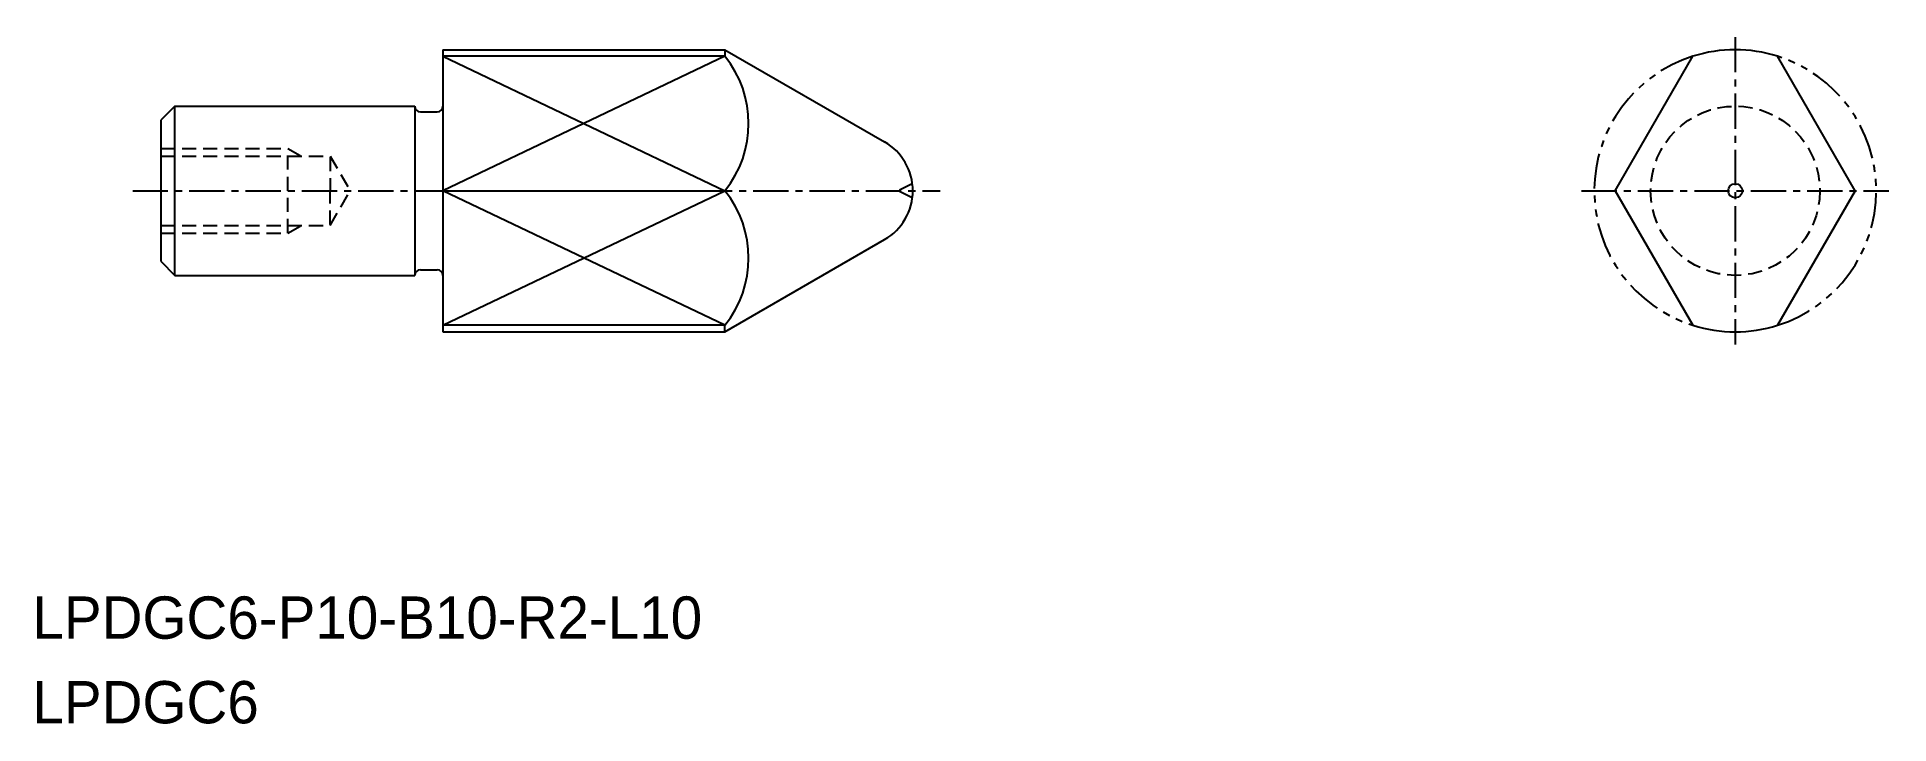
# Model space of a CAD drawing. Extents: x -1278.8 to -1213.1, y -347.6 to -323.2.
import ezdxf

# ---------------------------------------------------------------- set-up
doc = ezdxf.new("R2010")
doc.units = 0
for name, pattern in [('CENTER', [2, 1.25, -0.25, 0.25, -0.25]), ('DASHED', [0.75, 0.5, -0.25]), ('PHANTOM', [2.5, 1.25, -0.25, 0.25, -0.25, 0.25, -0.25])]:
    doc.linetypes.add(name, pattern=pattern)
doc.layers.get('0').update_dxf_attribs({"linetype": 'CONTINUOUS'})
doc.layers.add('CENTER', color=1, linetype='CENTER')

msp = doc.modelspace()

# ---------------------------------------------------------------- linework, layer by layer
at = {"color": 7, "linetype": 'CONTINUOUS'}
for p, q in [((-1264.397, -323.698), (-1254.397, -323.698)), ((-1264.397, -323.698), (-1264.397, -333.698)), ((-1222.831, -328.698), (-1220.078, -323.928)), ((-1214.324, -328.698), (-1217.078, -323.928)), ((-1273.897, -325.698), (-1274.397, -326.198)), ((-1274.397, -326.198), (-1274.397, -331.198)), ((-1273.897, -331.698), (-1273.897, -325.698)), ((-1273.897, -325.698), (-1265.397, -325.698)), ((-1265.397, -325.698), (-1265.397, -331.698)), ((-1265.197, -325.898), (-1264.597, -325.898)), ((-1264.397, -328.698), (-1254.397, -328.698)), ((-1222.831, -328.698), (-1220.078, -333.467)), ((-1214.324, -328.698), (-1217.078, -333.467)), ((-1274.397, -331.198), (-1273.897, -331.698)), ((-1265.197, -331.498), (-1264.597, -331.498)), ((-1273.897, -331.698), (-1265.397, -331.698)), ((-1264.397, -333.698), (-1254.397, -333.698))]:
    msp.add_line(p, q, dxfattribs=at)
at = {"linetype": 'CONTINUOUS'}
for p, q in [((-1254.729, -323.698), (-1254.397, -323.698)), ((-1254.397, -323.698), (-1254.397, -323.928)), ((-1254.397, -323.698), (-1248.737, -326.965)), ((-1254.397, -323.928), (-1264.397, -323.928)), ((-1254.397, -333.698), (-1248.737, -330.43)), ((-1254.397, -333.467), (-1264.397, -333.467)), ((-1254.397, -333.698), (-1254.397, -333.467)), ((-1254.397, -333.698), (-1254.397, -333.698))]:
    msp.add_line(p, q, dxfattribs=at)
at = {"color": 3, "linetype": 'CONTINUOUS'}
for p, q in [((-1264.397, -323.928), (-1254.397, -328.698)), ((-1254.397, -323.928), (-1264.397, -328.698)), ((-1254.397, -333.467), (-1264.397, -328.698)), ((-1264.397, -333.467), (-1254.397, -328.698))]:
    msp.add_line(p, q, dxfattribs=at)
at = {"color": 3, "linetype": 'DASHED'}
for p, q in [((-1274.397, -327.198), (-1269.897, -327.198)), ((-1274.397, -327.468), (-1268.397, -327.468)), ((-1269.897, -327.198), (-1269.429, -327.468)), ((-1269.897, -330.198), (-1269.897, -327.198)), ((-1268.397, -327.468), (-1267.688, -328.698)), ((-1268.397, -327.498), (-1268.397, -328.698)), ((-1268.397, -329.927), (-1267.688, -328.698)), ((-1268.397, -329.898), (-1268.397, -328.698)), ((-1247.761, -328.446), (-1248.242, -328.698)), ((-1247.761, -328.95), (-1248.242, -328.698)), ((-1274.397, -329.927), (-1268.397, -329.927)), ((-1274.397, -330.198), (-1269.897, -330.198)), ((-1269.897, -330.198), (-1269.429, -329.927))]:
    msp.add_line(p, q, dxfattribs=at)
msp.add_circle((-1218.578, -328.698), 3, dxfattribs=at)
at = {"linetype": 'CONTINUOUS'}
msp.add_circle((-1218.578, -328.698), 0.252, dxfattribs=at)
for centre, radius, start, end in [((-1218.578, -328.698), 5, 72.5424, 107.4576), ((-1257.363, -326.313), 3.805, 321.19293, 38.80707), ((-1249.737, -328.698), 2, 300, 60), ((-1257.363, -331.082), 3.805, 321.19293, 38.80707), ((-1218.578, -328.698), 5, 252.5424, 287.4576)]:
    msp.add_arc(centre, radius, start, end, dxfattribs=at)
at = {"color": 3, "linetype": 'PHANTOM'}
for start, end in [(107.4576, 252.5424), (287.4576, 72.5424)]:
    msp.add_arc((-1218.578, -328.698), 5, start, end, dxfattribs=at)
at = {"color": 7, "linetype": 'CONTINUOUS'}
for centre, start, end in [((-1265.197, -325.698), 180, 270), ((-1264.597, -325.698), 270, 0), ((-1265.197, -331.698), 90, 180), ((-1264.597, -331.698), 0, 90)]:
    msp.add_arc(centre, 0.2, start, end, dxfattribs=at)
msp.add_point((-1274.397, -328.698), dxfattribs=at)
at = {"layer": 'CENTER', "color": 1, "linetype": 'CENTER'}
for p, q in [((-1218.578, -323.248), (-1218.578, -334.148)), ((-1275.397, -328.698), (-1246.762, -328.698)), ((-1224.028, -328.698), (-1213.128, -328.698))]:
    msp.add_line(p, q, dxfattribs=at)

# ---------------------------------------------------------------- texts
for s, p in [('LPDGC6-P10-B10-R2-L10 ', (-1278.952, -344.58)), ('LPDGC6', (-1278.952, -347.58))]:
    msp.add_text(s, height=1.5).set_placement(p)

doc.saveas('drawing.dxf')
